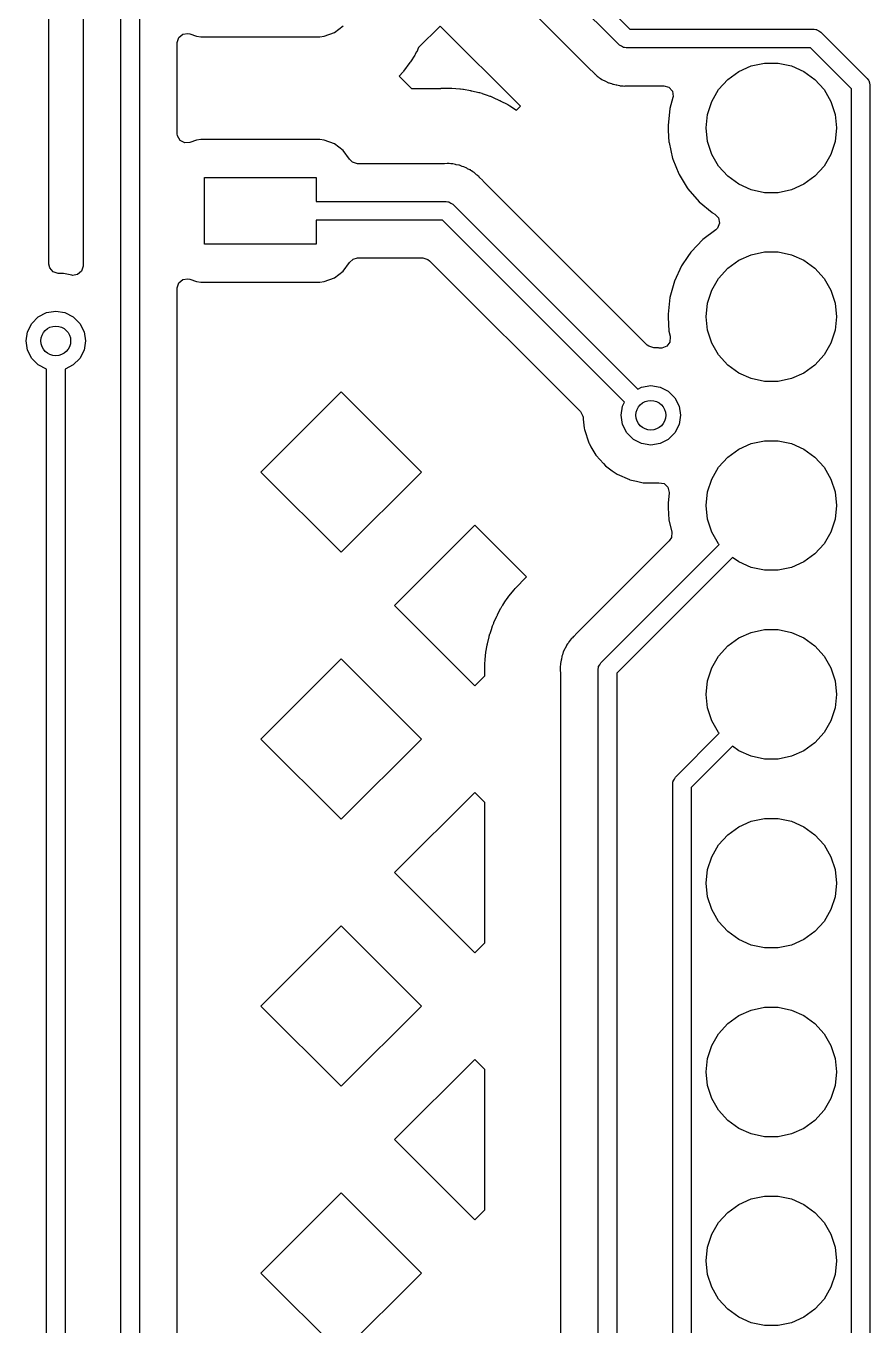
# Model space of a CAD drawing. Extents: x 124.5 to 210, y -114.5 to -26.5.
# Drawn here: x 135.1 to 146.45, y -53.25 to -35.76 of the extents above; entities that cross this region are included whole.
import ezdxf

# ---------------------------------------------------------------- set-up
doc = ezdxf.new("R2010")
doc.units = 0
doc.layers.add('BLACK', color=7, linetype='CONTINUOUS')

msp = doc.modelspace()

# ---------------------------------------------------------------- linework, layer by layer
at = {"layer": 'BLACK', "linetype": 'CONTINUOUS'}
for p, q in [((136.375, -59.5), (136.375, -33.8797)), ((136.625, -33.8797), (136.625, -59.4482)), ((141.47, -34.0599), (143.218, -35.8077)), ((135.867, -34.2606), (135.867, -38.9935)), ((143.078, -36.0211), (141.293, -34.2367)), ((135.408, -38.9655), (135.408, -34.4666)), ((141.166, -34.8287), (142.662, -36.3249)), ((139.247, -35.8506), (139.363, -35.7633)), ((140.667, -35.7635), (140.377, -36.0531)), ((141.746, -36.8425), (140.667, -35.7635)), ((143.218, -35.8077), (145.697, -35.8077)), ((145.697, -35.8077), (145.719, -35.8109)), ((145.719, -35.8109), (145.723, -35.8106)), ((145.723, -35.8106), (145.726, -35.8119)), ((145.726, -35.8119), (145.732, -35.8128)), ((145.732, -35.8128), (145.758, -35.8295)), ((145.758, -35.8295), (145.785, -35.8443)), ((145.785, -35.8443), (146.41, -36.469)), ((137.133, -35.9875), (137.154, -35.9194)), ((137.133, -37.2125), (137.133, -35.9875)), ((137.154, -35.9194), (137.207, -35.8729)), ((137.207, -35.8729), (137.277, -35.8628)), ((137.277, -35.8628), (137.304, -35.8695)), ((137.304, -35.8695), (137.39, -35.9017)), ((137.39, -35.9017), (137.452, -35.9085)), ((137.452, -35.9085), (139.048, -35.9085)), ((139.048, -35.9085), (139.11, -35.9017)), ((139.11, -35.9017), (139.247, -35.8506)), ((143.105, -36.0359), (143.078, -36.0211)), ((140.326, -36.1564), (140.267, -36.2475)), ((140.33, -36.1487), (140.326, -36.1564)), ((140.347, -36.1174), (140.33, -36.1487)), ((140.352, -36.1094), (140.347, -36.1174)), ((140.377, -36.0531), (140.352, -36.1094)), ((143.131, -36.0526), (143.105, -36.0359)), ((143.137, -36.0535), (143.131, -36.0526)), ((143.139, -36.0548), (143.137, -36.0535)), ((143.144, -36.0545), (143.139, -36.0548)), ((143.166, -36.0577), (143.144, -36.0545)), ((145.645, -36.0577), (143.166, -36.0577)), ((146.196, -36.6092), (145.645, -36.0577)), ((140.175, -36.3714), (140.169, -36.3784)), ((140.262, -36.2548), (140.175, -36.3714)), ((140.267, -36.2475), (140.262, -36.2548)), ((142.662, -36.3249), (142.67, -36.3332)), ((142.67, -36.3332), (142.674, -36.3397)), ((142.674, -36.3397), (142.68, -36.3451)), ((142.68, -36.3451), (142.724, -36.3864)), ((144.682, -36.3751), (144.849, -36.3006)), ((144.849, -36.3006), (145.028, -36.2625)), ((145.028, -36.2625), (145.212, -36.2625)), ((145.212, -36.2625), (145.391, -36.3006)), ((145.391, -36.3006), (145.558, -36.3751)), ((140.169, -36.3784), (140.118, -36.4375)), ((140.118, -36.4375), (140.283, -36.6025)), ((142.724, -36.3864), (142.727, -36.3891)), ((142.727, -36.3891), (142.746, -36.4088)), ((142.746, -36.4088), (142.749, -36.4113)), ((142.749, -36.4113), (142.75, -36.4113)), ((142.75, -36.4113), (142.759, -36.419)), ((142.759, -36.419), (142.778, -36.4375)), ((142.778, -36.4375), (142.791, -36.4493)), ((142.791, -36.4493), (142.807, -36.4585)), ((142.807, -36.4585), (142.809, -36.459)), ((142.809, -36.459), (142.825, -36.4699)), ((142.825, -36.4699), (142.841, -36.4823)), ((142.841, -36.4823), (142.848, -36.4855)), ((142.848, -36.4855), (142.848, -36.4855)), ((142.848, -36.4855), (142.882, -36.4999)), ((142.882, -36.4999), (142.892, -36.5051)), ((142.892, -36.5051), (142.931, -36.5264)), ((142.931, -36.5264), (142.939, -36.5284)), ((142.939, -36.5284), (142.939, -36.5284)), ((142.939, -36.5284), (142.951, -36.5314)), ((142.951, -36.5314), (142.969, -36.5378)), ((142.969, -36.5378), (142.988, -36.5459)), ((142.988, -36.5459), (142.996, -36.5471)), ((142.996, -36.5471), (142.996, -36.5471)), ((142.996, -36.5471), (143.032, -36.5528)), ((144.411, -36.6189), (144.534, -36.4828)), ((144.534, -36.4828), (144.682, -36.3751)), ((145.558, -36.3751), (145.706, -36.4828)), ((145.706, -36.4828), (145.829, -36.6189)), ((146.41, -36.469), (146.423, -36.4868)), ((146.423, -36.4868), (146.426, -36.4898)), ((146.426, -36.4898), (146.427, -36.4925)), ((146.427, -36.4925), (146.431, -36.4977)), ((146.431, -36.4977), (146.438, -36.5278)), ((146.438, -36.5278), (146.446, -36.5574)), ((140.283, -36.6025), (140.672, -36.6025)), ((140.672, -36.6025), (140.675, -36.6023)), ((140.675, -36.6023), (140.683, -36.6018)), ((140.683, -36.6018), (140.778, -36.5988)), ((140.778, -36.5988), (140.786, -36.5988)), ((140.786, -36.5988), (140.818, -36.5998)), ((140.818, -36.5998), (140.826, -36.6003)), ((140.826, -36.6003), (140.879, -36.6054)), ((140.879, -36.6054), (140.933, -36.6088)), ((140.933, -36.6088), (140.941, -36.6095)), ((140.941, -36.6095), (140.973, -36.6135)), ((140.973, -36.6135), (140.98, -36.6147)), ((140.98, -36.6147), (141.074, -36.6326)), ((141.074, -36.6326), (141.082, -36.6344)), ((141.082, -36.6344), (141.084, -36.6349)), ((141.084, -36.6349), (141.087, -36.6353)), ((141.087, -36.6353), (141.095, -36.6368)), ((141.095, -36.6368), (141.188, -36.6577)), ((141.188, -36.6577), (141.196, -36.6596)), ((141.196, -36.6596), (141.226, -36.6684)), ((141.226, -36.6684), (141.233, -36.6709)), ((141.233, -36.6709), (141.284, -36.6892)), ((141.284, -36.6892), (141.336, -36.7059)), ((141.336, -36.7059), (141.343, -36.7086)), ((141.343, -36.7086), (141.373, -36.7202)), ((141.373, -36.7202), (141.38, -36.7234)), ((141.38, -36.7234), (141.467, -36.7641)), ((143.032, -36.5528), (143.043, -36.5552)), ((143.043, -36.5552), (143.078, -36.5642)), ((143.078, -36.5642), (143.086, -36.5662)), ((143.086, -36.5662), (143.106, -36.5662)), ((143.106, -36.5662), (143.126, -36.5677)), ((143.126, -36.5677), (143.146, -36.5709)), ((143.146, -36.5709), (143.154, -36.5702)), ((143.154, -36.5702), (143.19, -36.5668)), ((143.19, -36.5668), (143.202, -36.5662)), ((143.202, -36.5662), (143.675, -36.5662)), ((143.675, -36.5662), (143.743, -36.5862)), ((143.743, -36.5862), (143.789, -36.6399)), ((143.789, -36.6399), (143.799, -36.7101)), ((143.799, -36.7101), (143.796, -36.7259)), ((144.319, -36.7776), (144.411, -36.6189)), ((145.829, -36.6189), (145.921, -36.7776)), ((146.196, -56.2009), (146.196, -36.6092)), ((146.446, -36.5574), (146.446, -56.2527)), ((141.467, -36.7641), (141.474, -36.7677)), ((141.474, -36.7677), (141.476, -36.7689)), ((141.476, -36.7689), (141.478, -36.7698)), ((141.478, -36.7698), (141.485, -36.7732)), ((141.485, -36.7732), (141.57, -36.8166)), ((141.57, -36.8166), (141.577, -36.8204)), ((141.577, -36.8204), (141.604, -36.8365)), ((141.604, -36.8365), (141.611, -36.8407)), ((141.611, -36.8407), (141.656, -36.8711)), ((141.656, -36.8711), (141.693, -36.8951)), ((141.693, -36.8951), (141.746, -36.8425)), ((143.755, -36.8736), (143.731, -37.1)), ((143.796, -36.7259), (143.755, -36.8736)), ((144.263, -36.9518), (144.319, -36.7776)), ((145.921, -36.7776), (145.977, -36.9518)), ((144.244, -37.134), (144.263, -36.9518)), ((145.977, -36.9518), (145.996, -37.134)), ((137.136, -37.2395), (137.133, -37.2125)), ((137.171, -37.3017), (137.136, -37.2395)), ((143.731, -37.1), (143.731, -37.1052)), ((143.731, -37.1052), (143.731, -37.1052)), ((143.731, -37.1052), (143.735, -37.1682)), ((143.735, -37.1682), (143.744, -37.3274)), ((144.263, -37.3162), (144.244, -37.134)), ((145.996, -37.134), (145.977, -37.3162)), ((137.233, -37.3357), (137.171, -37.3017)), ((137.304, -37.3305), (137.233, -37.3357)), ((137.39, -37.2983), (137.304, -37.3305)), ((137.452, -37.2915), (137.39, -37.2983)), ((139.048, -37.2915), (137.452, -37.2915)), ((139.11, -37.2983), (139.048, -37.2915)), ((139.247, -37.3494), (139.11, -37.2983)), ((139.363, -37.4367), (139.247, -37.3494)), ((143.744, -37.3274), (143.745, -37.3324)), ((143.745, -37.3324), (143.745, -37.3324)), ((143.745, -37.3324), (143.793, -37.5445)), ((144.319, -37.4904), (144.263, -37.3162)), ((145.977, -37.3162), (145.921, -37.4904)), ((139.451, -37.5533), (139.363, -37.4367)), ((139.451, -37.5543), (139.451, -37.5533)), ((139.49, -37.5965), (139.451, -37.5543)), ((139.558, -37.6165), (139.49, -37.5965)), ((143.793, -37.5445), (143.794, -37.5495)), ((143.794, -37.5495), (143.796, -37.5543)), ((143.796, -37.5543), (143.796, -37.5543)), ((143.796, -37.5543), (143.876, -37.7519)), ((144.411, -37.6491), (144.319, -37.4904)), ((145.921, -37.4904), (145.829, -37.6491)), ((140.714, -37.6165), (139.558, -37.6165)), ((140.726, -37.6159), (140.714, -37.6165)), ((140.762, -37.6125), (140.726, -37.6159)), ((140.77, -37.6118), (140.762, -37.6125)), ((140.778, -37.613), (140.77, -37.6118)), ((140.79, -37.6149), (140.778, -37.613)), ((140.81, -37.6165), (140.79, -37.6149)), ((140.83, -37.6165), (140.81, -37.6165)), ((140.838, -37.6185), (140.83, -37.6165)), ((140.873, -37.6275), (140.838, -37.6185)), ((140.838, -37.6185), (140.838, -37.6185)), ((140.884, -37.6299), (140.873, -37.6275)), ((140.92, -37.6356), (140.884, -37.6299)), ((140.928, -37.6368), (140.92, -37.6356)), ((140.92, -37.6356), (140.92, -37.6356)), ((140.935, -37.64), (140.928, -37.6368)), ((140.947, -37.6449), (140.935, -37.64)), ((140.935, -37.64), (140.935, -37.64)), ((140.965, -37.6513), (140.947, -37.6449)), ((140.985, -37.6563), (140.965, -37.6513)), ((141.024, -37.6776), (140.985, -37.6563)), ((141.034, -37.6828), (141.024, -37.6776)), ((141.068, -37.6972), (141.034, -37.6828)), ((141.075, -37.7004), (141.068, -37.6972)), ((141.068, -37.6972), (141.068, -37.6972)), ((141.082, -37.7061), (141.075, -37.7004)), ((141.091, -37.7128), (141.082, -37.7061)), ((141.108, -37.7237), (141.091, -37.7128)), ((141.118, -37.7296), (141.108, -37.7237)), ((141.125, -37.7334), (141.118, -37.7296)), ((141.118, -37.7296), (141.118, -37.7296)), ((141.158, -37.7637), (141.125, -37.7334)), ((141.167, -37.7714), (141.158, -37.7637)), ((141.17, -37.7739), (141.167, -37.7714)), ((143.876, -37.7519), (143.88, -37.7605)), ((143.88, -37.7605), (143.948, -37.8726)), ((144.534, -37.7852), (144.411, -37.6491)), ((145.829, -37.6491), (145.706, -37.7852)), ((137.5, -38.7), (137.5, -37.8)), ((137.5, -37.8), (139, -37.8)), ((139, -37.8), (139, -38.125)), ((141.19, -37.7936), (141.17, -37.7739)), ((141.192, -37.7964), (141.19, -37.7936)), ((141.242, -37.843), (141.192, -37.7964)), ((141.246, -37.8495), (141.242, -37.843)), ((141.254, -37.8577), (141.246, -37.8495)), ((143.451, -40.0546), (141.254, -37.8577)), ((143.948, -37.8726), (143.99, -37.9405)), ((143.99, -37.9405), (143.999, -37.9547)), ((144.682, -37.8929), (144.534, -37.7852)), ((144.849, -37.9674), (144.682, -37.8929)), ((145.558, -37.8929), (145.391, -37.9674)), ((145.706, -37.7852), (145.558, -37.8929)), ((143.999, -37.9547), (144.148, -38.1268)), ((145.028, -38.0055), (144.849, -37.9674)), ((145.212, -38.0055), (145.028, -38.0055)), ((145.391, -37.9674), (145.212, -38.0055)), ((139, -38.125), (140.75, -38.125)), ((140.75, -38.125), (140.772, -38.1282)), ((140.772, -38.1282), (140.777, -38.1279)), ((140.777, -38.1279), (140.779, -38.1292)), ((140.779, -38.1292), (140.786, -38.1301)), ((140.786, -38.1301), (140.811, -38.1468)), ((140.811, -38.1468), (140.838, -38.1616)), ((140.838, -38.1616), (143.323, -40.6466)), ((144.148, -38.1268), (144.323, -38.2722)), ((144.323, -38.2722), (144.327, -38.2749)), ((144.327, -38.2749), (144.327, -38.2749)), ((144.327, -38.2749), (144.36, -38.294)), ((144.36, -38.294), (144.409, -38.3457)), ((140.698, -38.375), (139, -38.375)), ((139, -38.375), (139, -38.7)), ((143.147, -40.8234), (140.698, -38.375)), ((144.422, -38.4155), (144.395, -38.4812)), ((144.409, -38.3457), (144.422, -38.4155)), ((144.197, -38.6349), (144.04, -38.7995)), ((144.372, -38.5036), (144.197, -38.6349)), ((144.395, -38.4812), (144.372, -38.5036)), ((139, -38.7), (137.5, -38.7)), ((144.037, -38.8038), (143.997, -38.8623)), ((144.04, -38.7995), (144.037, -38.8038)), ((144.037, -38.8038), (144.037, -38.8038)), ((144.849, -38.8406), (145.028, -38.8025)), ((145.028, -38.8025), (145.212, -38.8025)), ((145.212, -38.8025), (145.391, -38.8406)), ((135.42, -39.0178), (135.408, -38.9655)), ((135.867, -38.9935), (135.846, -39.0616)), ((139.363, -39.0633), (139.451, -38.9467)), ((139.451, -38.946), (139.498, -38.8988)), ((139.451, -38.9467), (139.451, -38.946)), ((139.498, -38.8988), (139.558, -38.8835)), ((139.558, -38.8835), (140.435, -38.8835)), ((140.435, -38.8835), (140.504, -38.9035)), ((140.504, -38.9035), (140.525, -38.9204)), ((140.525, -38.9204), (142.553, -40.9488)), ((143.912, -38.9876), (143.816, -39.1942)), ((143.997, -38.8623), (143.912, -38.9876)), ((144.534, -39.0228), (144.682, -38.9151)), ((144.682, -38.9151), (144.849, -38.8406)), ((145.391, -38.8406), (145.558, -38.9151)), ((145.558, -38.9151), (145.706, -39.0228)), ((135.466, -39.0715), (135.42, -39.0178)), ((135.534, -39.0915), (135.466, -39.0715)), ((135.595, -39.0915), (135.534, -39.0915)), ((135.602, -39.0929), (135.595, -39.0915)), ((135.714, -39.1168), (135.602, -39.0929)), ((135.602, -39.0929), (135.602, -39.0929)), ((135.723, -39.1182), (135.714, -39.1168)), ((135.793, -39.1081), (135.723, -39.1182)), ((135.846, -39.0616), (135.793, -39.1081)), ((137.207, -39.1729), (137.277, -39.1628)), ((137.277, -39.1628), (137.304, -39.1695)), ((137.304, -39.1695), (137.39, -39.2017)), ((139.11, -39.2017), (139.247, -39.1506)), ((139.247, -39.1506), (139.363, -39.0633)), ((144.319, -39.3176), (144.411, -39.1589)), ((144.411, -39.1589), (144.534, -39.0228)), ((145.706, -39.0228), (145.829, -39.1589)), ((145.829, -39.1589), (145.921, -39.3176)), ((137.133, -39.2875), (137.154, -39.2194)), ((137.133, -59.1854), (137.133, -39.2875)), ((137.154, -39.2194), (137.207, -39.1729)), ((137.39, -39.2017), (137.452, -39.2085)), ((137.452, -39.2085), (139.048, -39.2085)), ((139.048, -39.2085), (139.11, -39.2017)), ((143.816, -39.1942), (143.755, -39.4136)), ((144.263, -39.4918), (144.319, -39.3176)), ((145.921, -39.3176), (145.977, -39.4918)), ((143.755, -39.4136), (143.731, -39.64)), ((144.244, -39.674), (144.263, -39.4918)), ((145.977, -39.4918), (145.996, -39.674)), ((135.176, -39.7649), (135.265, -39.6764)), ((135.265, -39.6764), (135.376, -39.6196)), ((135.376, -39.6196), (135.5, -39.6)), ((135.5, -39.6), (135.624, -39.6196)), ((135.624, -39.6196), (135.735, -39.6764)), ((135.735, -39.6764), (135.824, -39.7649)), ((143.731, -39.64), (143.731, -39.6452)), ((143.731, -39.6452), (143.731, -39.6452)), ((143.731, -39.6452), (143.733, -39.6805)), ((143.733, -39.6805), (143.744, -39.8674)), ((144.263, -39.8562), (144.244, -39.674)), ((145.996, -39.674), (145.977, -39.8562)), ((135.12, -39.8764), (135.176, -39.7649)), ((135.824, -39.7649), (135.88, -39.8764)), ((143.744, -39.8674), (143.76, -39.9373)), ((144.319, -40.0304), (144.263, -39.8562)), ((145.977, -39.8562), (145.921, -40.0304)), ((135.1, -40), (135.12, -39.8764)), ((135.12, -40.1236), (135.1, -40)), ((135.88, -39.8764), (135.9, -40)), ((135.9, -40), (135.88, -40.1236)), ((143.757, -40.0149), (143.715, -40.0721)), ((143.761, -39.9441), (143.757, -40.0149)), ((143.76, -39.9373), (143.761, -39.9441)), ((144.411, -40.1891), (144.319, -40.0304)), ((145.921, -40.0304), (145.829, -40.1891)), ((135.176, -40.2351), (135.12, -40.1236)), ((135.88, -40.1236), (135.824, -40.2351)), ((143.471, -40.0715), (143.451, -40.0546)), ((143.54, -40.0915), (143.471, -40.0715)), ((143.595, -40.0915), (143.54, -40.0915)), ((143.602, -40.0929), (143.595, -40.0915)), ((143.612, -40.095), (143.602, -40.0929)), ((143.602, -40.0929), (143.602, -40.0929)), ((143.648, -40.0974), (143.612, -40.095)), ((143.715, -40.0721), (143.648, -40.0974)), ((144.534, -40.3252), (144.411, -40.1891)), ((145.829, -40.1891), (145.706, -40.3252)), ((135.265, -40.3236), (135.176, -40.2351)), ((135.375, -40.3797), (135.265, -40.3236)), ((135.375, -60.74), (135.375, -40.3797)), ((135.735, -40.3236), (135.625, -40.3797)), ((135.625, -40.3797), (135.625, -60.6882)), ((135.824, -40.2351), (135.735, -40.3236)), ((144.682, -40.4329), (144.534, -40.3252)), ((145.706, -40.3252), (145.558, -40.4329)), ((144.849, -40.5074), (144.682, -40.4329)), ((145.028, -40.5455), (144.849, -40.5074)), ((145.212, -40.5455), (145.028, -40.5455)), ((145.391, -40.5074), (145.212, -40.5455)), ((145.558, -40.4329), (145.391, -40.5074)), ((139.338, -40.6841), (138.259, -41.7632)), ((140.417, -41.7632), (139.338, -40.6841)), ((143.323, -40.6466), (143.376, -40.6196)), ((143.376, -40.6196), (143.5, -40.6)), ((143.5, -40.6), (143.624, -40.6196)), ((143.624, -40.6196), (143.735, -40.6764)), ((143.735, -40.6764), (143.824, -40.7649)), ((143.1, -41), (143.12, -40.8764)), ((143.12, -40.8764), (143.147, -40.8234)), ((143.824, -40.7649), (143.88, -40.8764)), ((143.88, -40.8764), (143.9, -41)), ((142.553, -40.9488), (142.587, -41.0111)), ((142.587, -41.0111), (142.589, -41.0247)), ((142.589, -41.0247), (142.592, -41.0541)), ((142.592, -41.0541), (142.605, -41.1749)), ((143.12, -41.1236), (143.1, -41)), ((143.9, -41), (143.88, -41.1236)), ((142.605, -41.1749), (142.606, -41.1899)), ((142.606, -41.1899), (142.665, -41.3716)), ((143.176, -41.2351), (143.12, -41.1236)), ((143.265, -41.3236), (143.176, -41.2351)), ((143.824, -41.2351), (143.735, -41.3236)), ((143.88, -41.1236), (143.824, -41.2351)), ((142.665, -41.3716), (142.669, -41.3773)), ((142.669, -41.3773), (142.669, -41.3773)), ((142.669, -41.3773), (142.695, -41.4231)), ((142.695, -41.4231), (142.761, -41.5369)), ((143.376, -41.3804), (143.265, -41.3236)), ((143.5, -41.4), (143.376, -41.3804)), ((143.624, -41.3804), (143.5, -41.4)), ((143.735, -41.3236), (143.624, -41.3804)), ((144.682, -41.4551), (144.849, -41.3806)), ((144.849, -41.3806), (145.028, -41.3425)), ((145.028, -41.3425), (145.212, -41.3425)), ((145.212, -41.3425), (145.391, -41.3806)), ((145.391, -41.3806), (145.558, -41.4551)), ((142.761, -41.5369), (142.765, -41.5418)), ((142.765, -41.5418), (142.765, -41.5419)), ((142.765, -41.5419), (142.862, -41.6492)), ((144.411, -41.6989), (144.534, -41.5628)), ((144.534, -41.5628), (144.682, -41.4551)), ((145.558, -41.4551), (145.706, -41.5628)), ((145.706, -41.5628), (145.829, -41.6989)), ((138.259, -41.7632), (139.338, -42.8422)), ((139.338, -42.8422), (140.417, -41.7632)), ((142.862, -41.6492), (142.889, -41.6789)), ((142.889, -41.6789), (142.981, -41.7455)), ((142.981, -41.7455), (143.033, -41.7838)), ((143.033, -41.7838), (143.043, -41.7911)), ((143.043, -41.7911), (143.049, -41.7938)), ((143.049, -41.7938), (143.049, -41.7938)), ((143.049, -41.7938), (143.211, -41.8659)), ((144.319, -41.8576), (144.411, -41.6989)), ((145.829, -41.6989), (145.921, -41.8576)), ((143.211, -41.8659), (143.218, -41.8688)), ((143.218, -41.8688), (143.306, -41.8875)), ((143.306, -41.8875), (143.398, -41.9071)), ((143.398, -41.9071), (143.398, -41.9071)), ((143.398, -41.9071), (143.405, -41.9085)), ((143.405, -41.9085), (143.595, -41.9085)), ((143.595, -41.9085), (143.602, -41.9071)), ((143.602, -41.9071), (143.607, -41.9066)), ((143.607, -41.9066), (143.677, -41.9194)), ((143.677, -41.9194), (143.728, -41.9679)), ((143.728, -41.9679), (143.746, -42.0367)), ((144.263, -42.0318), (144.319, -41.8576)), ((145.921, -41.8576), (145.977, -42.0318)), ((143.745, -42.0453), (143.731, -42.1801)), ((143.746, -42.0367), (143.745, -42.0453)), ((144.244, -42.214), (144.263, -42.0318)), ((145.977, -42.0318), (145.996, -42.214)), ((143.731, -42.1801), (143.731, -42.1852)), ((143.731, -42.1852), (143.731, -42.1852)), ((143.731, -42.1852), (143.735, -42.2443)), ((143.735, -42.2443), (143.744, -42.4074)), ((144.263, -42.3962), (144.244, -42.214)), ((145.996, -42.214), (145.977, -42.3962)), ((141.134, -42.4802), (140.055, -43.5592)), ((141.829, -43.1749), (141.134, -42.4802)), ((143.744, -42.4074), (143.781, -42.5737)), ((144.319, -42.5704), (144.263, -42.3962)), ((145.977, -42.3962), (145.921, -42.5704)), ((143.777, -42.6445), (143.748, -42.6905)), ((143.781, -42.5737), (143.777, -42.6445)), ((144.411, -42.7291), (144.319, -42.5704)), ((145.921, -42.5704), (145.829, -42.7291)), ((143.748, -42.6905), (142.525, -43.9133)), ((142.829, -44.3286), (144.419, -42.7381)), ((144.419, -42.7381), (144.411, -42.7291)), ((145.829, -42.7291), (145.706, -42.8652)), ((144.598, -42.9123), (143.042, -44.4688)), ((144.682, -42.9729), (144.598, -42.9123)), ((144.849, -43.0474), (144.682, -42.9729)), ((145.558, -42.9729), (145.391, -43.0474)), ((145.706, -42.8652), (145.558, -42.9729)), ((141.776, -43.2253), (141.816, -43.1882)), ((141.816, -43.1882), (141.829, -43.1749)), ((145.028, -43.0855), (144.849, -43.0474)), ((145.212, -43.0855), (145.028, -43.0855)), ((145.391, -43.0474), (145.212, -43.0855)), ((141.595, -43.4272), (141.656, -43.3535)), ((141.656, -43.3535), (141.661, -43.3475)), ((141.661, -43.3475), (141.676, -43.3314)), ((141.676, -43.3314), (141.686, -43.3209)), ((141.686, -43.3209), (141.688, -43.318)), ((141.688, -43.318), (141.721, -43.2831)), ((141.721, -43.2831), (141.724, -43.2802)), ((141.724, -43.2802), (141.734, -43.2704)), ((141.734, -43.2704), (141.771, -43.2309)), ((141.771, -43.2309), (141.776, -43.2253)), ((141.508, -43.556), (141.538, -43.5113)), ((141.538, -43.5113), (141.567, -43.4656)), ((141.567, -43.4656), (141.572, -43.459)), ((141.572, -43.459), (141.59, -43.4335)), ((141.59, -43.4335), (141.595, -43.4272)), ((140.055, -43.5592), (141.134, -44.6383)), ((141.39, -43.7871), (141.431, -43.7005)), ((141.431, -43.7005), (141.435, -43.6934)), ((141.435, -43.6934), (141.436, -43.6914)), ((141.436, -43.6914), (141.437, -43.6893)), ((141.437, -43.6893), (141.44, -43.6821)), ((141.44, -43.6821), (141.484, -43.5968)), ((141.484, -43.5968), (141.487, -43.5899)), ((141.487, -43.5899), (141.503, -43.5627)), ((141.503, -43.5627), (141.508, -43.556)), ((141.338, -43.9335), (141.356, -43.8826)), ((141.356, -43.8826), (141.373, -43.8312)), ((141.373, -43.8312), (141.376, -43.8237)), ((141.376, -43.8237), (141.387, -43.7944)), ((141.387, -43.7944), (141.39, -43.7871)), ((144.849, -43.9206), (145.028, -43.8825)), ((145.028, -43.8825), (145.212, -43.8825)), ((145.212, -43.8825), (145.391, -43.9206)), ((141.304, -44.0724), (141.325, -43.979)), ((141.325, -43.979), (141.327, -43.9714)), ((141.327, -43.9714), (141.335, -43.941)), ((141.335, -43.941), (141.338, -43.9335)), ((142.391, -44.0594), (142.38, -44.076)), ((142.397, -44.0486), (142.391, -44.0594)), ((142.4, -44.0417), (142.397, -44.0486)), ((142.397, -44.0486), (142.397, -44.0486)), ((142.431, -44.0094), (142.4, -44.0417)), ((142.438, -44.0004), (142.431, -44.0094)), ((142.441, -43.9972), (142.438, -44.0004)), ((142.461, -43.9775), (142.441, -43.9972)), ((142.463, -43.9747), (142.461, -43.9775)), ((142.505, -43.9308), (142.463, -43.9747)), ((142.51, -43.925), (142.505, -43.9308)), ((142.516, -43.9209), (142.51, -43.925)), ((142.525, -43.9133), (142.516, -43.9209)), ((144.534, -44.1028), (144.682, -43.9951)), ((144.682, -43.9951), (144.849, -43.9206)), ((145.391, -43.9206), (145.558, -43.9951)), ((145.558, -43.9951), (145.706, -44.1028)), ((141.272, -44.2876), (141.276, -44.2336)), ((141.276, -44.2257), (141.28, -44.1944)), ((141.276, -44.2336), (141.276, -44.2257)), ((141.28, -44.1944), (141.282, -44.1865)), ((141.282, -44.1865), (141.3, -44.0925)), ((141.3, -44.0925), (141.301, -44.0848)), ((141.301, -44.0848), (141.302, -44.0825)), ((141.302, -44.0802), (141.304, -44.0724)), ((141.302, -44.0825), (141.302, -44.0802)), ((142.304, -44.2389), (142.303, -44.2467)), ((142.312, -44.2203), (142.304, -44.2389)), ((142.318, -44.2016), (142.312, -44.2203)), ((142.321, -44.1896), (142.318, -44.2016)), ((142.323, -44.1819), (142.321, -44.1896)), ((142.321, -44.1896), (142.321, -44.1896)), ((142.345, -44.1432), (142.323, -44.1819)), ((142.35, -44.1325), (142.345, -44.1432)), ((142.364, -44.0992), (142.35, -44.1325)), ((142.367, -44.092), (142.364, -44.0992)), ((142.364, -44.0992), (142.364, -44.0992)), ((142.38, -44.076), (142.367, -44.092)), ((144.319, -44.3976), (144.411, -44.2389)), ((144.411, -44.2389), (144.534, -44.1028)), ((145.706, -44.1028), (145.829, -44.2389)), ((145.829, -44.2389), (145.921, -44.3976)), ((139.338, -44.2762), (138.259, -45.3553)), ((140.417, -45.3553), (139.338, -44.2762)), ((141.266, -44.3809), (141.267, -44.3493)), ((141.266, -44.3888), (141.266, -44.3809)), ((141.269, -44.4845), (141.266, -44.3888)), ((141.267, -44.3414), (141.272, -44.2876)), ((141.267, -44.3493), (141.267, -44.3414)), ((142.282, -44.3769), (142.279, -44.3969)), ((142.279, -44.3969), (142.28, -44.4048)), ((142.28, -44.4048), (142.283, -44.441)), ((142.284, -44.3572), (142.282, -44.3769)), ((142.294, -44.2941), (142.284, -44.337)), ((142.284, -44.337), (142.284, -44.3572)), ((142.297, -44.2825), (142.294, -44.2941)), ((142.303, -44.2467), (142.297, -44.2825)), ((142.303, -44.2467), (142.303, -44.2467)), ((142.792, -44.417), (142.795, -44.395)), ((142.792, -66.4112), (142.792, -44.417)), ((142.795, -44.3904), (142.796, -44.3879)), ((142.795, -44.395), (142.795, -44.3904)), ((142.796, -44.3879), (142.797, -44.3815)), ((142.797, -44.3815), (142.814, -44.3556)), ((142.814, -44.3556), (142.829, -44.3286)), ((144.263, -44.5718), (144.319, -44.3976)), ((145.921, -44.3976), (145.977, -44.5718)), ((141.134, -44.6383), (141.269, -44.5032)), ((141.269, -44.4924), (141.269, -44.4845)), ((141.269, -44.4947), (141.269, -44.4924)), ((141.269, -44.5032), (141.269, -44.4947)), ((142.283, -44.441), (142.284, -44.4528)), ((142.284, -44.4528), (142.284, -62.5155)), ((143.042, -44.4688), (143.042, -66.463)), ((144.244, -44.754), (144.263, -44.5718)), ((145.977, -44.5718), (145.996, -44.754)), ((144.263, -44.9362), (144.244, -44.754)), ((145.996, -44.754), (145.977, -44.9362)), ((144.319, -45.1104), (144.263, -44.9362)), ((145.977, -44.9362), (145.921, -45.1104)), ((144.411, -45.2691), (144.319, -45.1104)), ((145.921, -45.1104), (145.829, -45.2691)), ((143.83, -45.8669), (144.419, -45.2781)), ((144.419, -45.2781), (144.411, -45.2691)), ((145.829, -45.2691), (145.706, -45.4052)), ((138.259, -45.3553), (139.338, -46.4343)), ((139.338, -46.4343), (140.417, -45.3553)), ((144.598, -45.4523), (144.044, -46.0071)), ((144.682, -45.5129), (144.598, -45.4523)), ((145.706, -45.4052), (145.558, -45.5129)), ((144.849, -45.5874), (144.682, -45.5129)), ((145.028, -45.6255), (144.849, -45.5874)), ((145.212, -45.6255), (145.028, -45.6255)), ((145.391, -45.5874), (145.212, -45.6255)), ((145.558, -45.5129), (145.391, -45.5874)), ((143.794, -45.9553), (143.797, -45.9333)), ((143.794, -59.28), (143.794, -45.9553)), ((143.797, -45.9287), (143.798, -45.9262)), ((143.797, -45.9333), (143.797, -45.9287)), ((143.798, -45.9262), (143.799, -45.9198)), ((143.799, -45.9198), (143.816, -45.8939)), ((143.816, -45.8939), (143.83, -45.8669)), ((141.134, -46.0723), (140.055, -47.1513)), ((141.269, -46.2074), (141.134, -46.0723)), ((144.044, -46.0071), (144.044, -58.9782)), ((141.269, -48.0953), (141.269, -46.2074)), ((144.682, -46.5351), (144.849, -46.4606)), ((144.849, -46.4606), (145.028, -46.4225)), ((145.028, -46.4225), (145.212, -46.4225)), ((145.212, -46.4225), (145.391, -46.4606)), ((145.391, -46.4606), (145.558, -46.5351)), ((144.411, -46.7789), (144.534, -46.6428)), ((144.534, -46.6428), (144.682, -46.5351)), ((145.558, -46.5351), (145.706, -46.6428)), ((145.706, -46.6428), (145.829, -46.7789)), ((144.319, -46.9376), (144.411, -46.7789)), ((145.829, -46.7789), (145.921, -46.9376)), ((144.263, -47.1118), (144.319, -46.9376)), ((145.921, -46.9376), (145.977, -47.1118)), ((140.055, -47.1513), (141.134, -48.2304)), ((144.244, -47.294), (144.263, -47.1118)), ((145.977, -47.1118), (145.996, -47.294)), ((144.263, -47.4762), (144.244, -47.294)), ((145.996, -47.294), (145.977, -47.4762)), ((144.319, -47.6504), (144.263, -47.4762)), ((145.977, -47.4762), (145.921, -47.6504)), ((144.411, -47.8091), (144.319, -47.6504)), ((145.921, -47.6504), (145.829, -47.8091)), ((139.338, -47.8683), (138.259, -48.9474)), ((140.417, -48.9474), (139.338, -47.8683)), ((144.534, -47.9452), (144.411, -47.8091)), ((145.829, -47.8091), (145.706, -47.9452)), ((144.682, -48.0529), (144.534, -47.9452)), ((144.849, -48.1274), (144.682, -48.0529)), ((145.558, -48.0529), (145.391, -48.1274)), ((145.706, -47.9452), (145.558, -48.0529)), ((141.134, -48.2304), (141.269, -48.0953)), ((145.028, -48.1655), (144.849, -48.1274)), ((145.212, -48.1655), (145.028, -48.1655)), ((145.391, -48.1274), (145.212, -48.1655)), ((138.259, -48.9474), (139.338, -50.0264)), ((139.338, -50.0264), (140.417, -48.9474)), ((144.849, -49.0006), (145.028, -48.9625)), ((145.028, -48.9625), (145.212, -48.9625)), ((145.212, -48.9625), (145.391, -49.0006)), ((144.534, -49.1828), (144.682, -49.0751)), ((144.682, -49.0751), (144.849, -49.0006)), ((145.391, -49.0006), (145.558, -49.0751)), ((145.558, -49.0751), (145.706, -49.1828)), ((144.411, -49.3189), (144.534, -49.1828)), ((145.706, -49.1828), (145.829, -49.3189)), ((144.263, -49.6518), (144.319, -49.4776)), ((144.319, -49.4776), (144.411, -49.3189)), ((145.829, -49.3189), (145.921, -49.4776)), ((145.921, -49.4776), (145.977, -49.6518)), ((141.134, -49.6644), (140.055, -50.7434)), ((141.269, -49.7995), (141.134, -49.6644)), ((144.244, -49.834), (144.263, -49.6518)), ((145.977, -49.6518), (145.996, -49.834)), ((141.269, -51.6874), (141.269, -49.7995)), ((144.263, -50.0162), (144.244, -49.834)), ((145.996, -49.834), (145.977, -50.0162)), ((144.319, -50.1904), (144.263, -50.0162)), ((145.977, -50.0162), (145.921, -50.1904)), ((144.411, -50.3491), (144.319, -50.1904)), ((144.534, -50.4852), (144.411, -50.3491)), ((145.829, -50.3491), (145.706, -50.4852)), ((145.921, -50.1904), (145.829, -50.3491)), ((144.682, -50.5929), (144.534, -50.4852)), ((145.706, -50.4852), (145.558, -50.5929)), ((144.849, -50.6674), (144.682, -50.5929)), ((145.028, -50.7055), (144.849, -50.6674)), ((145.212, -50.7055), (145.028, -50.7055)), ((145.391, -50.6674), (145.212, -50.7055)), ((145.558, -50.5929), (145.391, -50.6674)), ((140.055, -50.7434), (141.134, -51.8225)), ((139.338, -51.4604), (138.259, -52.5395)), ((140.417, -52.5395), (139.338, -51.4604)), ((144.682, -51.6151), (144.849, -51.5406)), ((144.849, -51.5406), (145.028, -51.5025)), ((145.028, -51.5025), (145.212, -51.5025)), ((145.212, -51.5025), (145.391, -51.5406)), ((145.391, -51.5406), (145.558, -51.6151)), ((141.134, -51.8225), (141.269, -51.6874)), ((144.411, -51.8589), (144.534, -51.7228)), ((144.534, -51.7228), (144.682, -51.6151)), ((145.558, -51.6151), (145.706, -51.7228)), ((145.706, -51.7228), (145.829, -51.8589)), ((144.319, -52.0176), (144.411, -51.8589)), ((145.829, -51.8589), (145.921, -52.0176)), ((144.263, -52.1918), (144.319, -52.0176)), ((145.921, -52.0176), (145.977, -52.1918)), ((144.244, -52.374), (144.263, -52.1918)), ((145.977, -52.1918), (145.996, -52.374)), ((144.263, -52.5562), (144.244, -52.374)), ((145.996, -52.374), (145.977, -52.5562)), ((138.259, -52.5395), (139.338, -53.6185)), ((139.338, -53.6185), (140.417, -52.5395)), ((144.319, -52.7304), (144.263, -52.5562)), ((145.977, -52.5562), (145.921, -52.7304)), ((144.411, -52.8891), (144.319, -52.7304)), ((145.921, -52.7304), (145.829, -52.8891)), ((144.534, -53.0252), (144.411, -52.8891)), ((145.829, -52.8891), (145.706, -53.0252)), ((144.682, -53.1329), (144.534, -53.0252)), ((144.849, -53.2074), (144.682, -53.1329)), ((145.558, -53.1329), (145.391, -53.2074)), ((145.706, -53.0252), (145.558, -53.1329)), ((145.028, -53.2455), (144.849, -53.2074)), ((145.212, -53.2455), (145.028, -53.2455)), ((145.391, -53.2074), (145.212, -53.2455))]:
    msp.add_line(p, q, dxfattribs=at)
at = {"layer": 'BLACK'}
for centre in [(135.5, -40), (143.5, -41)]:
    msp.add_circle(centre, 0.2, dxfattribs=at)

doc.saveas('drawing.dxf')
